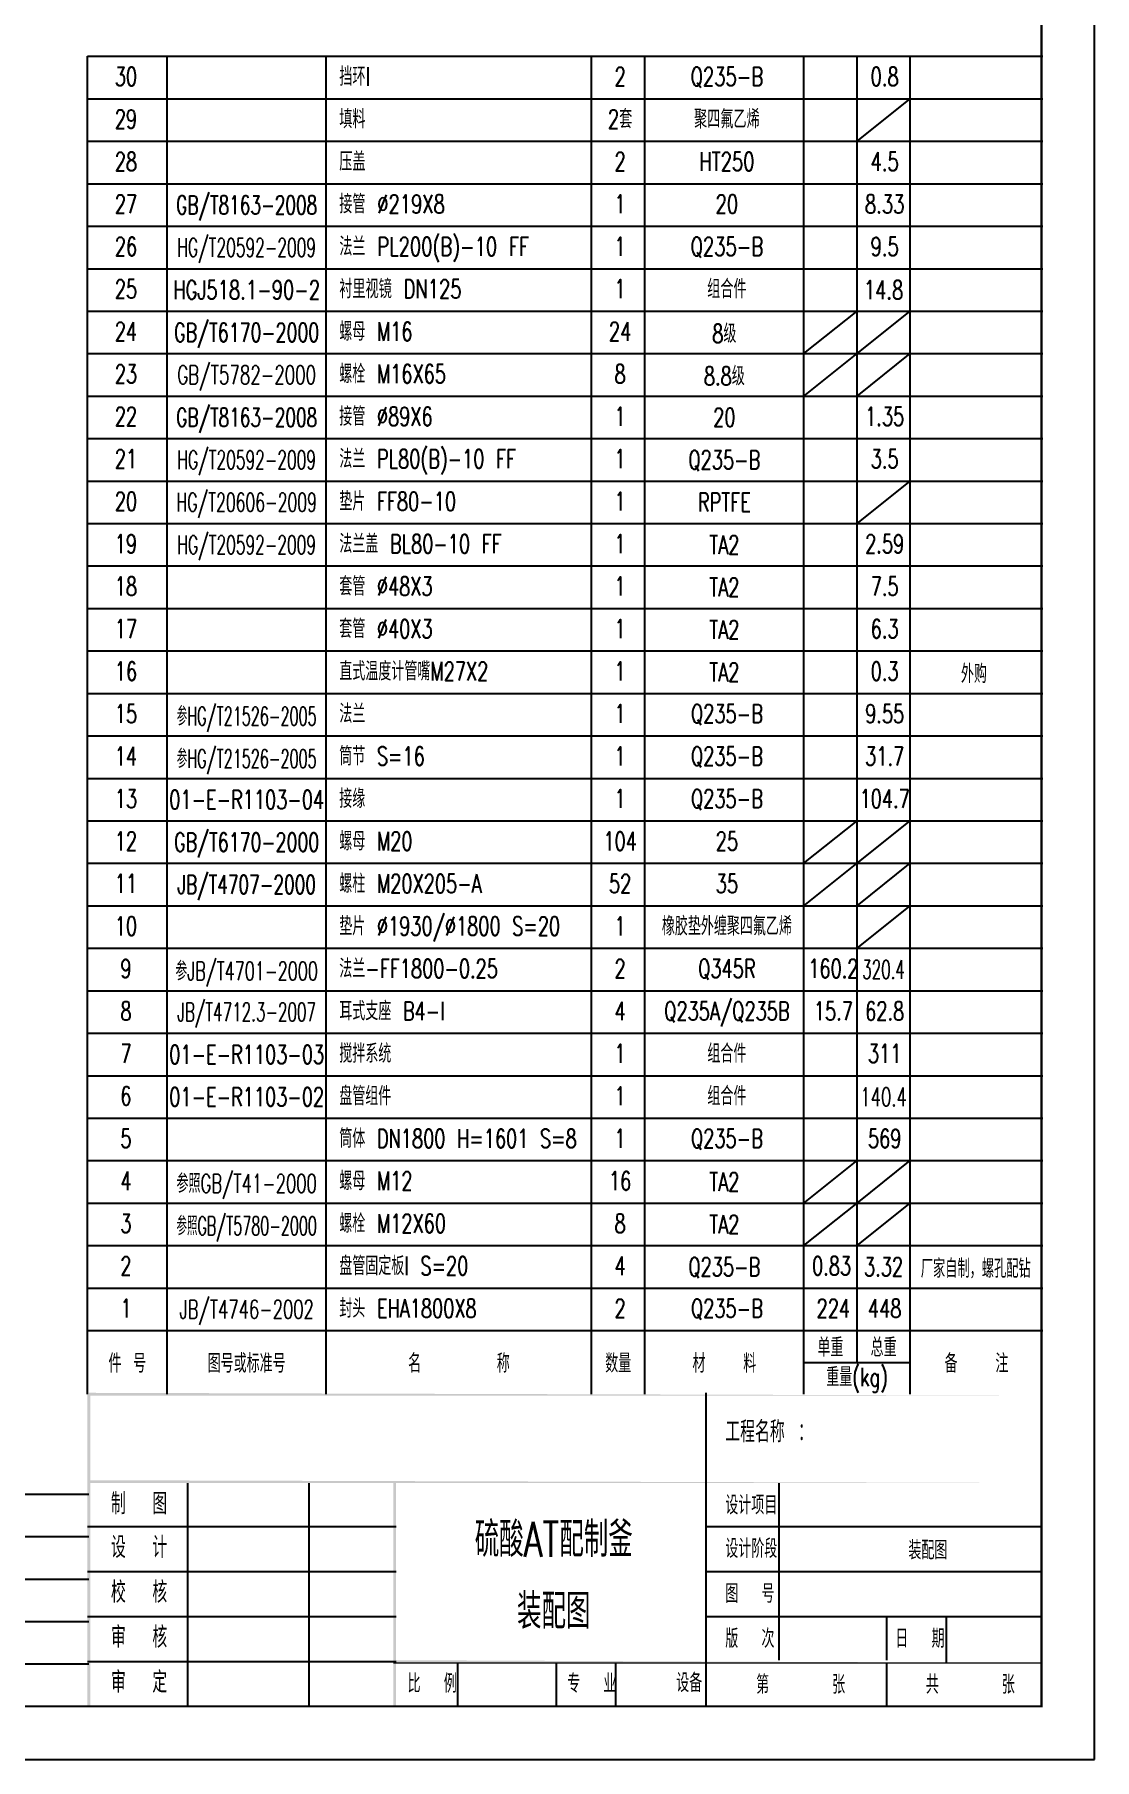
# Model space of a CAD drawing. Header units: millimetres. Extents: x 2887 to 8827, y -1619 to 6791.
# Drawn here: x 6830 to 8827, y -1619 to 1630 of the extents above; entities that cross this region are included whole.
import ezdxf
from ezdxf.enums import TextEntityAlignment as Align

# ---------------------------------------------------------------- set-up
doc = ezdxf.new("R2010")
doc.units = ezdxf.units.MM
doc.layers.get('0').update_dxf_attribs({"color": 2})
for name, color, linetype in [('7标注层', 3, 'Continuous'), ('hgj', 1, 'Continuous'), ('hgjy', 7, 'Continuous'), ('K1', 4, 'Continuous')]:
    doc.layers.add(name, color=color, linetype=linetype)
doc.styles.add('仿宋1', font='txt.shx', dxfattribs={"width": 0.7, "bigfont": 'hzfs.shx'})
doc.styles.add('汉字仿宋', font='txt.shx', dxfattribs={"width": 0.7071, "bigfont": 'hzfs.shx'})

msp = doc.modelspace()

# ---------------------------------------------------------------- linework, layer by layer
for p, q in [((8827.4, -1618.6), (8827.4, 6791.4)), ((8727.4, -930.6), (8727.4, 6541.4)), ((2887.4, -1618.6), (8827.4, -1618.6))]:
    msp.add_line(p, q)
at = {"color": 7, "linetype": 'Continuous', "lineweight": -3}
for p, q in [((8379.9, 1429.4), (8479.9, 1509.4)), ((8547.7, -1349.2), (8547.7, -1436))]:
    msp.add_line(p, q, dxfattribs=at)
at = {"color": 7}
for p, q in [((8279.9, 1029.4), (8379.9, 1109.4)), ((8379.9, 1029.4), (8479.9, 1109.4)), ((8279.9, 949.4), (8379.9, 1029.4)), ((8379.9, 949.4), (8479.9, 1029.4)), ((8379.9, 709.4), (8479.9, 789.4)), ((8279.9, 69.4), (8379.9, 149.4)), ((8379.9, 69.4), (8479.9, 149.4)), ((8279.9, -10.6), (8379.9, 69.4)), ((8379.9, -10.6), (8479.9, 69.4)), ((8379.9, -90.6), (8479.9, -10.6)), ((8279.9, -570.6), (8379.9, -490.6)), ((8379.9, -570.6), (8479.9, -490.6)), ((8279.9, -650.6), (8379.9, -570.6)), ((8379.9, -650.6), (8479.9, -570.6))]:
    msp.add_line(p, q, dxfattribs=at)
at = {"layer": 'hgj'}
msp.add_line((6929.9, -930.6), (6929.9, 1589.4), dxfattribs=at)
for points in [[(6929.9, -1518.6), (6929.9, -930.6), (6935.2, -1518.6), (6935.2, -930.6)], [(6932.5, -927.9), (8727.4, -933.2), (6932.5, -933.2), (8727.4, -933.2)]]:
    msp.add_solid(points, dxfattribs=at)
at = {"layer": 'hgjy'}
for p, q in [((6929.9, 1589.4), (8729.9, 1589.4)), ((7079.9, -930.6), (7079.9, 1589.4)), ((7379.9, -930.6), (7379.9, 1589.4)), ((7879.9, -930.6), (7879.9, 1589.4)), ((7979.9, -930.6), (7979.9, 1589.4)), ((8279.9, -930.6), (8279.9, 1589.4)), ((8379.9, -870.6), (8379.9, 1589.4)), ((8479.9, -930.6), (8479.9, 1589.4)), ((6929.9, 1509.4), (8729.9, 1509.4)), ((6929.9, 1429.4), (8729.9, 1429.4)), ((6929.9, 1349.4), (8729.9, 1349.4)), ((6929.9, 1269.4), (8729.9, 1269.4)), ((6929.9, 1189.4), (8729.9, 1189.4)), ((6929.9, 1109.4), (8729.9, 1109.4)), ((6929.9, 1029.4), (8729.9, 1029.4)), ((6929.9, 949.4), (8729.9, 949.4)), ((6929.9, 869.4), (8729.9, 869.4)), ((6929.9, 789.4), (8729.9, 789.4)), ((6929.9, 709.4), (8729.9, 709.4)), ((6929.9, 629.4), (8729.9, 629.4)), ((6929.9, 549.4), (8729.9, 549.4)), ((6929.9, 469.4), (8729.9, 469.4)), ((6929.9, 389.4), (8729.9, 389.4)), ((6929.9, 309.4), (8729.9, 309.4)), ((6929.9, 229.4), (8729.9, 229.4)), ((6929.9, 149.4), (8729.9, 149.4)), ((6929.9, 69.4), (8729.9, 69.4)), ((6929.9, -10.6), (8729.9, -10.6)), ((6929.9, -90.6), (8729.9, -90.6)), ((6929.9, -170.6), (8729.9, -170.6)), ((6929.9, -250.6), (8729.9, -250.6)), ((6929.9, -330.6), (8729.9, -330.6)), ((6929.9, -410.6), (8729.9, -410.6)), ((6929.9, -490.6), (8729.9, -490.6)), ((6929.9, -570.6), (8729.9, -570.6)), ((6929.9, -650.6), (8729.9, -650.6)), ((6929.9, -730.6), (8729.9, -730.6)), ((6929.9, -810.6), (8729.9, -810.6)), ((8279.9, -870.6), (8479.9, -870.6)), ((5132.4, -1118.6), (6932.4, -1118.6)), ((5132.4, -1198.6), (6932.4, -1198.6)), ((5132.4, -1278.6), (6932.4, -1278.6)), ((5132.4, -1358.6), (6932.4, -1358.6)), ((5132.4, -1438.6), (6932.4, -1438.6)), ((7627.8, -1518.6), (7627.8, -1436.7)), ((7813.9, -1518.6), (7813.9, -1436.7)), ((7925.2, -1518.6), (7925.2, -1436.7)), ((8436, -1518.6), (8436, -1436.7))]:
    msp.add_line(p, q, dxfattribs=at)
at = {"layer": 'hgjy', "linetype": 'Continuous'}
for p, q in [((7118.3, -1097.8), (7118.3, -1518.6)), ((7346.8, -1097.8), (7346.8, -1518.6)), ((8232.3, -1097.8), (8232.3, -1431.5)), ((6929.9, -1179.9), (7511.4, -1179.9)), ((8095.4, -1179.9), (8727.4, -1179.9)), ((6929.9, -1264.5), (7511.4, -1264.5)), ((8095.4, -1264.5), (8727.4, -1264.5)), ((6929.9, -1349.2), (7511.4, -1349.2)), ((8095.4, -1349.2), (8727.4, -1349.2)), ((8436, -1431.5), (8436, -1349.2)), ((6929.9, -1433.9), (7511.4, -1433.9))]:
    msp.add_line(p, q, dxfattribs=at)
at = {"layer": 'hgjy', "const_width": 3.53}
msp.add_lwpolyline([(8095.4, -1518.6), (8095.4, -927.9)], dxfattribs=at)
at = {"layer": 'hgjy', "linetype": 'Continuous', "const_width": 2.94}
msp.add_lwpolyline([(7506.1, -1436.7), (8727.4, -1436.7)], dxfattribs=at)
at = {"layer": 'hgjy'}
for points in [[(6932.5, -1092.5), (8727.4, -1097.8), (6932.5, -1097.8), (8727.4, -1097.8)], [(7506.1, -1518.6), (7506.1, -1095.2), (7511.4, -1518.6), (7511.4, -1095.2)], [(7506.1, -1431.5), (8727.4, -1436.7), (7506.1, -1436.7), (8727.4, -1436.7)]]:
    msp.add_solid(points, dxfattribs=at)
at = {"layer": 'K1', "const_width": 4}
msp.add_lwpolyline([(2987.4, -1518.6), (2987.4, 6541.4), (8727.4, 6541.4), (8727.4, -1518.6)], close=True, dxfattribs=at)

# ---------------------------------------------------------------- texts
at = {"layer": '7标注层'}
for s, style, width, p in [('30', '仿宋1', 0.7, (7002.4, 1551.2)), ('2', '汉字仿宋', 0.7071, (7933.5, 1551.2)), ('Q235-B', '汉字仿宋', 0.7071, (8134.7, 1551.2)), ('0.8', '汉字仿宋', 0.7071, (8432, 1551.2)), ('29', '仿宋1', 0.7, (7002.4, 1471.2)), ('2套', '汉字仿宋', 0.7071, (7933.5, 1471.2)), ('聚四氟乙烯', '汉字仿宋', 0.7071, (8134.7, 1471.2)), ('28', '仿宋1', 0.7, (7002.4, 1391.2)), ('2', '汉字仿宋', 0.7071, (7933.5, 1391.2)), ('HT250', '汉字仿宋', 0.7071, (8134.7, 1391.2)), ('4.5', '汉字仿宋', 0.7071, (8432, 1391.2)), ('GB/T8163-2008', '汉字仿宋', 0.66649, (7229.9, 1309.4)), ('27', '仿宋1', 0.7, (7002.4, 1311.2)), ('1', '汉字仿宋', 0.7071, (7933.5, 1311.2)), ('20', '汉字仿宋', 0.7071, (8134.7, 1311.2)), ('8.33', '汉字仿宋', 0.7071, (8432, 1311.2)), ('26', '仿宋1', 0.7, (7002.4, 1231.2)), ('HG/T20592-2009', '汉字仿宋', 0.607018, (7229.9, 1229.4)), ('1', '汉字仿宋', 0.7071, (7933.5, 1231.2)), ('Q235-B', '汉字仿宋', 0.7071, (8134.7, 1231.2)), ('9.5', '汉字仿宋', 0.7071, (8432, 1231.2)), ('组合件', '汉字仿宋', 0.7071, (8134.7, 1151.2)), ('25', '仿宋1', 0.7, (7002.4, 1151.2)), ('HGJ518.1-90-2', '汉字仿宋', 0.7071, (7229.9, 1149.4)), ('1', '汉字仿宋', 0.7071, (7933.5, 1151.2)), ('14.8', '汉字仿宋', 0.7071, (8429.9, 1149.4)), ('24', '仿宋1', 0.7, (7002.4, 1071.2)), ('GB/T6170-2000', '仿宋1', 0.685263, (7229.9, 1069.4)), ('24', '仿宋1', 0.7, (7933.5, 1071.2)), ('8级', '仿宋1', 0.7, (8129.9, 1067.2)), ('23', '仿宋1', 0.7, (7002.4, 991.2)), ('GB/T5782-2000', '仿宋1', 0.655369, (7229.9, 989.4)), ('8', '仿宋1', 0.7, (7933.5, 991.2)), ('8.8级', '仿宋1', 0.7, (8129.9, 987.2)), ('22', '仿宋1', 0.7, (7002.4, 911.2)), ('GB/T8163-2008', '仿宋1', 0.665795, (7229.9, 909.4)), ('1', '仿宋1', 0.7, (7933.5, 911.2)), ('20', '仿宋1', 0.7, (8129.9, 909.4)), ('1.35', '仿宋1', 0.7, (8432, 911.2)), ('21', '仿宋1', 0.7, (7002.4, 831.2)), ('HG/T20592-2009', '仿宋1', 0.606522, (7229.9, 829.4)), ('1', '仿宋1', 0.7, (7933.5, 831.2)), ('Q235-B', '仿宋1', 0.7, (8129.9, 829.4)), ('3.5', '仿宋1', 0.7, (8432, 831.2)), ('20', '仿宋1', 0.7, (7002.4, 751.2)), ('HG/T20606-2009', '仿宋1', 0.614151, (7229.9, 749.4)), ('1', '仿宋1', 0.7, (7933.5, 751.2)), ('RPTFE', '仿宋1', 0.7, (8129.9, 749.4)), ('19', '仿宋1', 0.7, (7002.4, 671.2)), ('HG/T20592-2009', '仿宋1', 0.606522, (7229.9, 669.4)), ('1', '仿宋1', 0.7, (7933.5, 671.2)), ('TA2', '仿宋1', 0.7, (8129.9, 669.4)), ('2.59', '仿宋1', 0.7, (8432, 671.2)), ('18', '仿宋1', 0.7, (7002.4, 591.2)), ('1', '仿宋1', 0.7, (7933.5, 591.2)), ('TA2', '仿宋1', 0.7, (8129.9, 589.4)), ('7.5', '仿宋1', 0.7, (8432, 591.2)), ('17', '仿宋1', 0.7, (7002.4, 511.2)), ('1', '仿宋1', 0.7, (7933.5, 511.2)), ('TA2', '仿宋1', 0.7, (8129.9, 509.4)), ('6.3', '仿宋1', 0.7, (8432, 511.2)), ('16', '仿宋1', 0.7, (7002.4, 431.2)), ('1', '仿宋1', 0.7, (7933.5, 431.2)), ('TA2', '仿宋1', 0.7, (8129.9, 429.4)), ('0.3', '仿宋1', 0.7, (8432, 431.2)), ('15', '仿宋1', 0.7, (7002.4, 351.2)), ('参HG/T21526-2005', '仿宋1', 0.566087, (7229.9, 346.5)), ('1', '仿宋1', 0.7, (7933.5, 351.2)), ('Q235-B', '仿宋1', 0.7, (8134.7, 351.2)), ('9.55', '仿宋1', 0.7, (8432, 351.2)), ('14', '仿宋1', 0.7, (7002.4, 271.2)), ('参HG/T21526-2005', '仿宋1', 0.566087, (7229.9, 266.5)), ('1', '仿宋1', 0.7, (7933.5, 271.2)), ('Q235-B', '仿宋1', 0.7, (8134.7, 271.2)), ('31.7', '仿宋1', 0.7, (8432, 271.2)), ('13', '仿宋1', 0.7, (7002.4, 191.2)), ('01-E-R1103-04', '仿宋1', 0.7, (7229.9, 189.4)), ('1', '仿宋1', 0.7, (7933.5, 191.2)), ('Q235-B', '仿宋1', 0.7, (8134.7, 191.2)), ('104.7', '仿宋1', 0.7, (8432, 191.2)), ('GB/T6170-2000', '仿宋1', 0.685263, (7229.9, 109.4)), ('12', '仿宋1', 0.7, (7002.4, 111.2)), ('104', '仿宋1', 0.7, (7933.5, 111.2)), ('25', '仿宋1', 0.7, (8134.7, 111.2)), ('11', '仿宋1', 0.7, (7002.4, 31.2)), ('JB/T4707-2000', '仿宋1', 0.666553, (7229.9, 29.4)), ('52', '仿宋1', 0.7, (7933.5, 31.2)), ('35', '仿宋1', 0.7, (8134.7, 31.2)), ('10', '仿宋1', 0.7, (7002.4, -48.8)), ('1', '仿宋1', 0.7, (7933.5, -48.8)), ('橡胶垫外缠聚四氟乙烯', '仿宋1', 0.7, (8134.7, -48.8)), ('9', '仿宋1', 0.7, (7002.4, -128.8)), ('参JB/T4701-2000', '仿宋1', 0.628909, (7229.9, -133.5)), ('2', '仿宋1', 0.7, (7933.5, -128.8)), ('Q345R', '仿宋1', 0.7, (8134.7, -128.8)), ('160.2', '仿宋1', 0.7, (8335.3, -128.8)), ('320.4', '仿宋1', 0.594624, (8429.9, -130.6)), ('8', '仿宋1', 0.7, (7002.4, -208.8)), ('JB/T4712.3-2007', '仿宋1', 0.59908, (7229.9, -210.6)), ('4', '仿宋1', 0.7, (7933.5, -208.8)), ('Q235A/Q235B', '仿宋1', 0.7, (8134.7, -208.8)), ('15.7', '仿宋1', 0.7, (8335.3, -208.8)), ('62.8', '仿宋1', 0.7, (8432, -208.8)), ('7', '仿宋1', 0.7, (7002.4, -288.8)), ('01-E-R1103-03', '仿宋1', 0.7, (7229.9, -290.6)), ('1', '仿宋1', 0.7, (7933.5, -288.8)), ('组合件', '仿宋1', 0.7, (8134.7, -288.8)), ('311', '仿宋1', 0.7, (8432, -288.8)), ('6', '仿宋1', 0.7, (7002.4, -368.8)), ('01-E-R1103-02', '仿宋1', 0.7, (7229.9, -370.6)), ('1', '仿宋1', 0.7, (7933.5, -368.8)), ('组合件', '仿宋1', 0.7, (8134.7, -368.8)), ('140.4', '仿宋1', 0.650588, (8429.9, -370.6)), ('5', '仿宋1', 0.7, (7002.4, -448.8)), ('1', '仿宋1', 0.7, (7933.5, -448.8)), ('Q235-B', '仿宋1', 0.7, (8134.7, -448.8)), ('569', '仿宋1', 0.7, (8432, -448.8)), ('4', '仿宋1', 0.7, (7002.4, -528.8)), ('参照GB/T41-2000', '仿宋1', 0.646689, (7229.9, -533.5)), ('16', '仿宋1', 0.7, (7933.5, -528.8)), ('TA2', '仿宋1', 0.7, (8129.9, -530.6)), ('3', '仿宋1', 0.7, (7002.4, -608.8)), ('参照GB/T5780-2000', '仿宋1', 0.563832, (7229.9, -613.5)), ('8', '仿宋1', 0.7, (7933.5, -608.8)), ('TA2', '仿宋1', 0.7, (8129.9, -610.6)), ('2', '仿宋1', 0.7, (7002.4, -688.8)), ('4', '仿宋1', 0.7, (7933.5, -688.8)), ('Q235-B', '仿宋1', 0.7, (8129.9, -690.6)), ('0.83', '仿宋1', 0.7, (8332, -688.8)), ('3.32', '仿宋1', 0.7, (8429.9, -690.6)), ('厂家自制，螺孔配钻', '仿宋1', 0.656975, (8603.6, -693.8)), ('JB/T4746-2002', '仿宋1', 0.646689, (7229.9, -770.6)), ('1', '仿宋1', 0.7, (7002.4, -768.8)), ('2', '仿宋1', 0.7, (7933.5, -768.8)), ('Q235-B', '仿宋1', 0.7, (8134.7, -768.8)), ('224', '仿宋1', 0.7, (8335.3, -768.8)), ('448', '仿宋1', 0.7, (8432, -768.8))]:
    msp.add_text(s, height=35, dxfattribs=dict(at, style=style, width=width)).set_placement(p, align=Align.MIDDLE_CENTER)
for s, style, width, p in [('挡环I', '汉字仿宋', 0.7071, (7404.4, 1551.2)), ('填料', '汉字仿宋', 0.7071, (7404.4, 1471.2)), ('压盖', '汉字仿宋', 0.7071, (7404.4, 1391.2)), ('接管 %%C219X8', '汉字仿宋', 0.7071, (7404.4, 1311.2)), ('法兰 PL200(B)-10 FF', '汉字仿宋', 0.7071, (7404.4, 1231.2)), ('衬里视镜 DN125', '汉字仿宋', 0.7071, (7404.4, 1151.2)), ('螺母 M16', '仿宋1', 0.7, (7404.4, 1071.2)), ('螺栓 M16X65', '仿宋1', 0.7, (7404.4, 991.2)), ('接管 %%C89X6', '仿宋1', 0.7, (7404.4, 911.2)), ('法兰 PL80(B)-10 FF', '仿宋1', 0.7, (7404.4, 831.2)), ('垫片 FF80-10 ', '仿宋1', 0.7, (7404.4, 751.2)), ('法兰盖 BL80-10 FF', '仿宋1', 0.7, (7404.4, 671.2)), ('套管 %%C48X3', '仿宋1', 0.7, (7404.4, 591.2)), ('套管 %%C40X3', '仿宋1', 0.7, (7404.4, 511.2)), ('直式温度计管嘴M27X2', '仿宋1', 0.7, (7404.4, 431.2)), ('外购', '仿宋1', 0.7, (8575.7, 426.4)), ('法兰', '仿宋1', 0.7, (7404.4, 351.2)), ('筒节 S=16', '仿宋1', 0.7, (7404.4, 271.2)), ('接缘', '仿宋1', 0.7, (7404.4, 191.2)), ('螺母 M20', '仿宋1', 0.7, (7404.4, 111.2)), ('螺柱 M20X205-A', '仿宋1', 0.7, (7404.4, 31.2)), ('垫片 %%C1930/%%C1800 S=20', '仿宋1', 0.7, (7404.4, -48.8)), ('法兰-FF1800-0.25', '仿宋1', 0.7, (7404.4, -128.8)), ('耳式支座 B4-I', '仿宋1', 0.7, (7404.4, -208.8)), ('搅拌系统', '仿宋1', 0.7, (7404.4, -288.8)), ('盘管组件', '仿宋1', 0.7, (7404.4, -368.8)), ('筒体 DN1800 H=1601 S=8', '仿宋1', 0.7, (7404.4, -448.8)), ('螺母 M12', '仿宋1', 0.7, (7404.4, -528.8)), ('螺栓 M12X60', '仿宋1', 0.7, (7404.4, -608.8)), ('盘管固定板I S=20', '仿宋1', 0.7, (7404.4, -688.8)), ('封头 EHA1800X8', '仿宋1', 0.7, (7404.4, -768.8))]:
    msp.add_text(s, height=35, dxfattribs=dict(at, style=style, width=width)).set_placement(p, align=Align.MIDDLE_LEFT)
at = {"layer": '7标注层', "style": '仿宋1', "width": 0.7}
for s, p in [('单重', (8329.9, -840.6)), ('总重', (8429.9, -840.6)), ('件 号', (7004.9, -870.6)), ('图号或标准号', (7229.9, -870.6)), ('名      称', (7629.9, -870.6)), ('数量', (7929.9, -870.6)), ('材   料', (8129.9, -870.6)), ('重量(kg)', (8379.9, -900.6)), ('备   注', (8604.9, -870.6))]:
    msp.add_text(s, height=35, dxfattribs=at).set_placement(p, align=Align.MIDDLE)
at = {"layer": '7标注层', "linetype": 'Continuous', "style": '仿宋1', "width": 0.7}
for s, height, p in [('工程名称 ：', 40, (8131.7, -1021.2)), ('制  图', 40, (6974.2, -1156.7)), ('设计项目', 35, (8131.7, -1156.8)), ('设  计', 40, (6974.2, -1238.8)), ('设计阶段', 35, (8131.7, -1238.8)), ('装配图', 35, (8476.7, -1241.7)), ('校  核', 40, (6974.2, -1323.4)), ('图  号', 35, (8131.7, -1323.5)), ('审  核', 40, (6974.2, -1408.1)), ('版  次', 35, (8131.7, -1408.2)), ('日  期', 35, (8452.1, -1408.2)), ('审  定', 40, (6974.2, -1492.8)), ('比  例', 35, (7533.1, -1492.8)), ('专  业', 35, (7833.8, -1492.8)), ('设备', 35, (8039.2, -1491.5)), ('第     张', 35, (8189.9, -1494.8)), ('共     张', 35, (8509.6, -1494.8))]:
    msp.add_text(s, height=height, dxfattribs=at).set_placement(p)
for s, p in [('硫酸AT配制釜', (7808.5, -1200.4)), ('装配图', (7808.5, -1336.1))]:
    msp.add_text(s, height=65.86, dxfattribs=at).set_placement(p, align=Align.MIDDLE)

doc.saveas('drawing.dxf')
